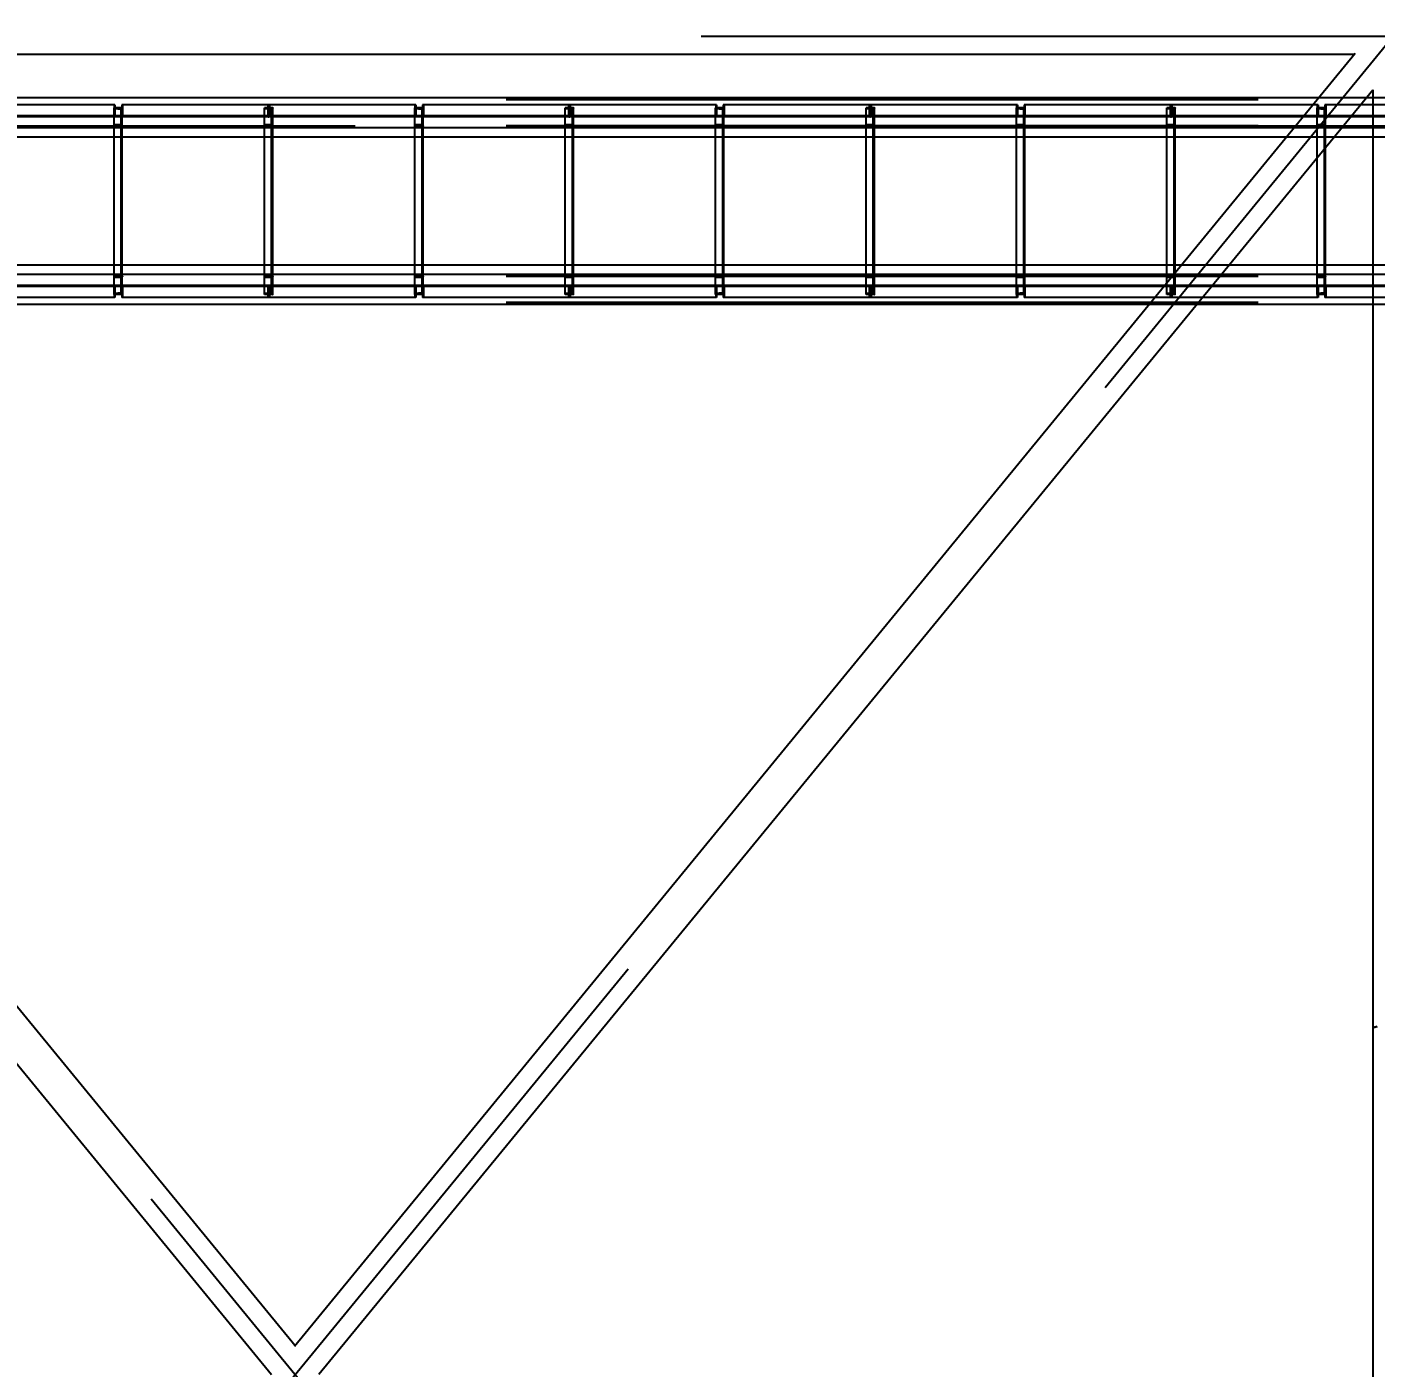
# Model space of a CAD drawing. Header units: millimetres. Extents: x 150209.93 to 150215.05, y 136675.65 to 136679.93.
# Drawn here: x 150212.0917 to 150212.2709, y 136678.9579 to 136679.1361 of the extents above; entities that cross this region are included whole.
import ezdxf

# ---------------------------------------------------------------- set-up
doc = ezdxf.new("R2010")
doc.units = ezdxf.units.MM
doc.header["$LTSCALE"] = 0.25
for name, pattern in [('CENTER', [50.8, 31.75, -6.35, 6.35, -6.35]), ('XKITLINE00', [0]), ('XKITLINE02', [4, 2, -2]), ('XKITLINE03', [6, 3, -1, 1, -1])]:
    doc.linetypes.add(name, pattern=pattern)
doc.styles.add('ROMANS', font='romans.shx')
doc.dimstyles.new('MD300', dxfattribs={"dimtxt": 2.5, "dimasz": 2.5, "dimexe": 1, "dimexo": 1, "dimgap": 0.5, "dimtad": 1, "dimdec": 1, "dimlfac": 50, "dimrnd": 0.5, "dimdsep": 46, "dimtxsty": 'ROMANS', "dimcen": 1, "dimclrd": 146, "dimclre": 146, "dimclrt": 30, "dimadec": 1, "dimazin": 2, "dimtfac": 1, "dimtdec": 1, "dimtmove": 0, "dimatfit": 1, "dimfxl": 1, "dimtolj": 1, "dimtzin": 0, "dimlwd": -1, "dimlwe": -1, "dimarcsym": 0})

# ---------------------------------------------------------------- blocks, each defined once
blk = doc.blocks.new('çatıı')
at = {"color": 8, "linetype": 'CENTER'}
for p, q in [((15265, 17519.98), (16725, 15740.27)), ((15265, 15740.27), (16724.99, 17519.98)), ((15265, 17519.98), (16725, 17519.98))]:
    blk.add_line(p, q, dxfattribs=at)
at = {"color": 8, "linetype": 'XKITLINE00'}
for p, q in [((15290.26, 17508.39), (15995, 16649.34)), ((16699.25, 17507.8), (15290.74, 17507.8)), ((16699.76, 17508.43), (15994.52, 16648.75)), ((15278.65, 17484.14), (15979.24, 16630.13)), ((16711.35, 17484.14), (16010.75, 16630.13)), ((16711.35, 17484.38), (16711.35, 16860.12)), ((16711.69, 16860.64), (16711.35, 16860.12)), ((16711.69, 16860.52), (16711.35, 16860.12)), ((16711.35, 16860.12), (16711.35, 15785.97)), ((16712.7, 16861.14), (16711.69, 16860.64)), ((16712.7, 16860.91), (16711.69, 16860.52)), ((16714.32, 16861.59), (16712.7, 16861.14)), ((16714.32, 16861.26), (16712.7, 16860.91))]:
    blk.add_line(p, q, dxfattribs=at)
at = {"color": 116, "linetype": 'XKITLINE02', "true_color": 0x136734}
for p, q in [((17635, 17478.12), (13535, 17478.12)), ((17635, 17477.59), (13535, 17477.59)), ((16707.11, 17478.97), (16675.59, 17478.97)), ((16745.73, 17478.97), (16711.35, 17478.97)), ((15875.1, 17474.25), (15777.24, 17474.25)), ((15879.99, 17472.27), (15874.49, 17472.27)), ((15874.49, 17471.59), (15874.49, 17472.27)), ((15874.49, 17348.27), (15874.49, 17472.27)), ((15879.99, 17472.27), (15874.49, 17472.27)), ((15879.29, 17471.21), (15874.49, 17471.59)), ((15874.52, 17474.25), (15874.52, 17466.25)), ((15875.1, 17474.25), (15875.1, 17467.05)), ((15879.29, 17348.27), (15879.29, 17472.27)), ((15879.29, 17461.34), (15879.29, 17471.21)), ((15977.24, 17474.25), (15879.58, 17474.25)), ((15879.58, 17474.25), (15879.58, 17467.05)), ((15879.99, 17460.27), (15879.99, 17472.27)), ((15879.99, 17348.27), (15879.99, 17472.27)), ((15880.16, 17474.25), (15880.16, 17466.25)), ((15979.99, 17472.27), (15974.49, 17472.27)), ((15974.49, 17471.59), (15974.49, 17472.27)), ((15974.49, 17348.27), (15974.49, 17472.27)), ((15979.99, 17472.27), (15974.49, 17472.27)), ((15979.29, 17471.21), (15974.49, 17471.59)), ((15976.66, 17474.25), (15976.66, 17467.05)), ((16075.1, 17474.25), (15977.24, 17474.25)), ((15977.24, 17466.25), (15977.24, 17474.25)), ((15977.24, 17466.25), (15977.24, 17474.25)), ((15977.82, 17474.25), (15977.82, 17467.05)), ((15979.29, 17348.27), (15979.29, 17472.27)), ((15979.29, 17461.34), (15979.29, 17471.21)), ((15979.99, 17460.27), (15979.99, 17472.27)), ((15979.99, 17348.27), (15979.99, 17472.27)), ((16074.49, 17348.27), (16074.49, 17472.27)), ((16079.99, 17472.27), (16074.49, 17472.27)), ((16079.99, 17472.27), (16074.49, 17472.27)), ((16074.49, 17471.59), (16074.49, 17472.27)), ((16079.29, 17471.21), (16074.49, 17471.59)), ((16074.52, 17474.25), (16074.52, 17466.25)), ((16075.1, 17474.25), (16075.1, 17467.05)), ((16079.29, 17348.27), (16079.29, 17472.27)), ((16079.29, 17461.34), (16079.29, 17471.21)), ((16177.24, 17474.25), (16079.58, 17474.25)), ((16079.58, 17474.25), (16079.58, 17467.05)), ((16079.99, 17348.27), (16079.99, 17472.27)), ((16079.99, 17460.27), (16079.99, 17472.27)), ((16080.16, 17474.25), (16080.16, 17466.25)), ((16174.49, 17348.27), (16174.49, 17472.27)), ((16179.99, 17472.27), (16174.49, 17472.27)), ((16179.99, 17472.27), (16174.49, 17472.27)), ((16174.49, 17471.59), (16174.49, 17472.27)), ((16179.29, 17471.21), (16174.49, 17471.59)), ((16176.66, 17474.25), (16176.66, 17467.05)), ((16177.24, 17466.25), (16177.24, 17474.25)), ((16275.1, 17474.25), (16177.24, 17474.25)), ((16177.24, 17466.25), (16177.24, 17474.25)), ((16177.82, 17474.25), (16177.82, 17467.05)), ((16179.29, 17348.27), (16179.29, 17472.27)), ((16179.29, 17461.34), (16179.29, 17471.21)), ((16179.99, 17348.27), (16179.99, 17472.27)), ((16179.99, 17460.27), (16179.99, 17472.27)), ((16274.49, 17348.27), (16274.49, 17472.27)), ((16279.99, 17472.27), (16274.49, 17472.27)), ((16279.99, 17472.27), (16274.49, 17472.27)), ((16274.49, 17471.59), (16274.49, 17472.27)), ((16279.29, 17471.21), (16274.49, 17471.59)), ((16274.52, 17474.25), (16274.52, 17466.25)), ((16275.1, 17474.25), (16275.1, 17467.05)), ((16279.29, 17348.27), (16279.29, 17472.27)), ((16279.29, 17461.34), (16279.29, 17471.21)), ((16377.24, 17474.25), (16279.58, 17474.25)), ((16279.58, 17474.25), (16279.58, 17467.05)), ((16279.99, 17348.27), (16279.99, 17472.27)), ((16279.99, 17460.27), (16279.99, 17472.27)), ((16280.16, 17474.25), (16280.16, 17466.25)), ((16374.49, 17348.27), (16374.49, 17472.27)), ((16379.99, 17472.27), (16374.49, 17472.27)), ((16379.99, 17472.27), (16374.49, 17472.27)), ((16374.49, 17471.59), (16374.49, 17472.27)), ((16379.29, 17471.21), (16374.49, 17471.59)), ((16376.66, 17474.25), (16376.66, 17467.05)), ((16377.24, 17466.25), (16377.24, 17474.25)), ((16475.1, 17474.25), (16377.24, 17474.25)), ((16377.24, 17466.25), (16377.24, 17474.25)), ((16377.82, 17474.25), (16377.82, 17467.05)), ((16379.29, 17348.27), (16379.29, 17472.27)), ((16379.29, 17461.34), (16379.29, 17471.21)), ((16379.99, 17348.27), (16379.99, 17472.27)), ((16379.99, 17460.27), (16379.99, 17472.27)), ((16474.49, 17348.27), (16474.49, 17472.27)), ((16479.99, 17472.27), (16474.49, 17472.27)), ((16479.99, 17472.27), (16474.49, 17472.27)), ((16474.49, 17471.59), (16474.49, 17472.27)), ((16479.29, 17471.21), (16474.49, 17471.59)), ((16474.52, 17474.25), (16474.52, 17466.25)), ((16475.1, 17474.25), (16475.1, 17467.05)), ((16479.29, 17348.27), (16479.29, 17472.27)), ((16479.29, 17461.34), (16479.29, 17471.21)), ((16577.24, 17474.25), (16479.58, 17474.25)), ((16479.58, 17474.25), (16479.58, 17467.05)), ((16479.99, 17348.27), (16479.99, 17472.27)), ((16479.99, 17460.27), (16479.99, 17472.27)), ((16480.16, 17474.25), (16480.16, 17466.25)), ((16574.49, 17348.27), (16574.49, 17472.27)), ((16579.99, 17472.27), (16574.49, 17472.27)), ((16579.99, 17472.27), (16574.49, 17472.27)), ((16574.49, 17471.59), (16574.49, 17472.27)), ((16579.29, 17471.21), (16574.49, 17471.59)), ((16576.66, 17474.25), (16576.66, 17467.05)), ((16577.24, 17466.25), (16577.24, 17474.25)), ((16675.1, 17474.25), (16577.24, 17474.25)), ((16577.24, 17466.25), (16577.24, 17474.25)), ((16577.82, 17474.25), (16577.82, 17467.05)), ((16579.29, 17348.27), (16579.29, 17472.27)), ((16579.29, 17461.34), (16579.29, 17471.21)), ((16579.99, 17348.27), (16579.99, 17472.27)), ((16579.99, 17460.27), (16579.99, 17472.27)), ((16674.49, 17348.27), (16674.49, 17472.27)), ((16679.99, 17472.27), (16674.49, 17472.27)), ((16679.99, 17472.27), (16674.49, 17472.27)), ((16674.49, 17471.59), (16674.49, 17472.27)), ((16679.29, 17471.21), (16674.49, 17471.59)), ((16674.52, 17474.25), (16674.52, 17466.25)), ((16675.1, 17474.25), (16675.1, 17467.05)), ((16679.29, 17348.27), (16679.29, 17472.27)), ((16679.29, 17461.34), (16679.29, 17471.21)), ((16777.24, 17474.25), (16679.58, 17474.25)), ((16679.58, 17474.25), (16679.58, 17467.05)), ((16679.99, 17348.27), (16679.99, 17472.27)), ((16679.99, 17460.27), (16679.99, 17472.27)), ((16680.16, 17474.25), (16680.16, 17466.25)), ((17635, 17460.35), (13535, 17460.35)), ((17635, 17460.27), (13535, 17460.27)), ((17635, 17459.82), (13535, 17459.82)), ((15880.33, 17466.25), (15777.24, 17466.25)), ((15880.33, 17467.05), (15777.82, 17467.05)), ((15976.66, 17467.05), (15874.34, 17467.05)), ((15874.34, 17467.05), (15874.34, 17466.25)), ((15977.24, 17466.25), (15874.34, 17466.25)), ((15879.29, 17461.34), (15874.49, 17460.95)), ((15874.49, 17460.27), (15874.49, 17460.95)), ((15879.99, 17460.27), (15874.49, 17460.27)), ((15880.33, 17467.05), (15880.33, 17466.25)), ((15971.43, 17467.05), (15971.43, 17466.25)), ((15979.29, 17461.34), (15974.49, 17460.95)), ((15974.49, 17460.27), (15974.49, 17460.95)), ((15979.99, 17460.27), (15974.49, 17460.27)), ((16080.33, 17466.25), (15977.24, 17466.25)), ((15979.99, 17466.25), (15977.24, 17466.25)), ((16080.33, 17467.05), (15977.82, 17467.05)), ((15983.05, 17467.05), (15983.05, 17466.25)), ((16176.66, 17467.05), (16074.34, 17467.05)), ((16074.34, 17467.05), (16074.34, 17466.25)), ((16177.24, 17466.25), (16074.34, 17466.25)), ((16079.29, 17461.34), (16074.49, 17460.95)), ((16074.49, 17460.27), (16074.49, 17460.95)), ((16079.99, 17460.27), (16074.49, 17460.27)), ((16080.33, 17467.05), (16080.33, 17466.25)), ((16171.43, 17467.05), (16171.43, 17466.25)), ((16179.29, 17461.34), (16174.49, 17460.95)), ((16174.49, 17460.27), (16174.49, 17460.95)), ((16179.99, 17460.27), (16174.49, 17460.27)), ((16280.33, 17466.25), (16177.24, 17466.25)), ((16179.99, 17466.25), (16177.24, 17466.25)), ((16280.33, 17467.05), (16177.82, 17467.05)), ((16183.05, 17467.05), (16183.05, 17466.25)), ((16376.66, 17467.05), (16274.34, 17467.05)), ((16274.34, 17467.05), (16274.34, 17466.25)), ((16377.24, 17466.25), (16274.34, 17466.25)), ((16279.29, 17461.34), (16274.49, 17460.95)), ((16274.49, 17460.27), (16274.49, 17460.95)), ((16279.99, 17460.27), (16274.49, 17460.27)), ((16280.33, 17467.05), (16280.33, 17466.25)), ((16371.43, 17467.05), (16371.43, 17466.25)), ((16379.29, 17461.34), (16374.49, 17460.95)), ((16374.49, 17460.27), (16374.49, 17460.95)), ((16379.99, 17460.27), (16374.49, 17460.27)), ((16480.33, 17466.25), (16377.24, 17466.25)), ((16379.99, 17466.25), (16377.24, 17466.25)), ((16480.33, 17467.05), (16377.82, 17467.05)), ((16383.05, 17467.05), (16383.05, 17466.25)), ((16576.66, 17467.05), (16474.34, 17467.05)), ((16474.34, 17467.05), (16474.34, 17466.25)), ((16577.24, 17466.25), (16474.34, 17466.25)), ((16479.29, 17461.34), (16474.49, 17460.95)), ((16474.49, 17460.27), (16474.49, 17460.95)), ((16479.99, 17460.27), (16474.49, 17460.27)), ((16480.33, 17467.05), (16480.33, 17466.25)), ((16571.43, 17467.05), (16571.43, 17466.25)), ((16579.29, 17461.34), (16574.49, 17460.95)), ((16574.49, 17460.27), (16574.49, 17460.95)), ((16579.99, 17460.27), (16574.49, 17460.27)), ((16680.33, 17466.25), (16577.24, 17466.25)), ((16672.07, 17466.25), (16577.24, 17466.25)), ((16680.33, 17467.05), (16577.82, 17467.05)), ((16583.05, 17467.05), (16583.05, 17466.25)), ((16776.66, 17467.05), (16674.34, 17467.05)), ((16674.34, 17467.05), (16674.34, 17466.25)), ((16777.24, 17466.25), (16674.34, 17466.25)), ((16679.29, 17461.34), (16674.49, 17460.95)), ((16674.49, 17460.27), (16674.49, 17460.95)), ((16679.99, 17460.27), (16674.49, 17460.27)), ((16748.68, 17466.25), (16680.16, 17466.25)), ((16680.33, 17467.05), (16680.33, 17466.25)), ((17635, 17459.42), (13535, 17459.42)), ((17635, 17458.97), (13575, 17458.97)), ((16685.62, 17452.77), (16654.1, 17452.77)), ((16690.7, 17458.97), (16659.19, 17458.97)), ((16750.36, 17458.97), (16711.35, 17458.97)), ((16751.8, 17452.77), (16711.35, 17452.77)), ((17635, 17361.13), (13535, 17361.13)), ((15874.49, 17348.27), (15874.49, 17367.78)), ((15879.99, 17348.27), (15879.99, 17367.78)), ((15974.49, 17348.27), (15974.49, 17367.78)), ((15979.99, 17348.27), (15979.99, 17367.78)), ((16074.49, 17348.27), (16074.49, 17367.78)), ((16079.99, 17348.27), (16079.99, 17367.78)), ((16174.49, 17348.27), (16174.49, 17367.78)), ((16179.99, 17348.27), (16179.99, 17367.78)), ((16274.49, 17348.27), (16274.49, 17367.78)), ((16279.99, 17348.27), (16279.99, 17367.78)), ((16374.49, 17348.27), (16374.49, 17367.78)), ((16379.99, 17348.27), (16379.99, 17367.78)), ((16474.49, 17348.27), (16474.49, 17367.78)), ((16479.99, 17348.27), (16479.99, 17367.78)), ((16574.49, 17348.27), (16574.49, 17367.78)), ((16610.81, 17361.59), (16579.3, 17361.59)), ((16579.99, 17348.27), (16579.99, 17367.78)), ((16615.89, 17367.78), (16584.37, 17367.78)), ((16674.49, 17348.27), (16674.49, 17367.78)), ((16679.99, 17348.27), (16679.99, 17367.78)), ((16738.65, 17367.78), (16711.35, 17367.78)), ((16738.65, 17361.59), (16711.35, 17361.59)), ((17635, 17360.74), (13535, 17360.74)), ((17635, 17360.28), (13535, 17360.28)), ((17635, 17360.21), (13535, 17360.21)), ((15880.33, 17354.29), (15777.24, 17354.29)), ((15880.33, 17353.49), (15777.82, 17353.49)), ((15977.24, 17354.28), (15874.34, 17354.28)), ((15874.34, 17354.28), (15874.34, 17353.48)), ((15976.66, 17353.48), (15874.34, 17353.48)), ((15879.99, 17360.27), (15874.49, 17360.27)), ((15874.49, 17359.59), (15874.49, 17360.27)), ((15879.29, 17359.21), (15874.49, 17359.59)), ((15874.52, 17354.29), (15874.52, 17346.29)), ((15875.1, 17353.49), (15875.1, 17346.29)), ((15879.29, 17349.34), (15879.29, 17359.21)), ((15879.58, 17353.48), (15879.58, 17346.28)), ((15879.99, 17348.27), (15879.99, 17360.27)), ((15880.16, 17354.28), (15880.16, 17346.28)), ((15880.33, 17354.29), (15880.33, 17353.49)), ((15971.43, 17354.28), (15971.43, 17353.48)), ((15979.99, 17360.27), (15974.49, 17360.27)), ((15974.49, 17359.59), (15974.49, 17360.27)), ((15979.29, 17359.21), (15974.49, 17359.59)), ((15976.66, 17353.48), (15976.66, 17346.28)), ((16080.33, 17354.29), (15977.24, 17354.29)), ((15977.24, 17346.29), (15977.24, 17354.29)), ((15977.24, 17346.28), (15977.24, 17354.28)), ((16080.33, 17353.49), (15977.82, 17353.49)), ((15977.82, 17353.49), (15977.82, 17346.29)), ((15979.29, 17349.34), (15979.29, 17359.21)), ((15979.99, 17348.27), (15979.99, 17360.27)), ((15983.05, 17354.29), (15983.05, 17353.49)), ((16177.24, 17354.28), (16074.34, 17354.28)), ((16074.34, 17354.28), (16074.34, 17353.48)), ((16176.66, 17353.48), (16074.34, 17353.48)), ((16079.99, 17360.27), (16074.49, 17360.27)), ((16074.49, 17359.59), (16074.49, 17360.27)), ((16079.29, 17359.21), (16074.49, 17359.59)), ((16074.52, 17354.29), (16074.52, 17346.29)), ((16075.1, 17353.49), (16075.1, 17346.29)), ((16079.29, 17349.34), (16079.29, 17359.21)), ((16079.58, 17353.48), (16079.58, 17346.28)), ((16079.99, 17348.27), (16079.99, 17360.27)), ((16080.16, 17354.28), (16080.16, 17346.28)), ((16080.33, 17354.29), (16080.33, 17353.49)), ((16171.43, 17354.28), (16171.43, 17353.48)), ((16179.99, 17360.27), (16174.49, 17360.27)), ((16174.49, 17359.59), (16174.49, 17360.27)), ((16179.29, 17359.21), (16174.49, 17359.59)), ((16176.66, 17353.48), (16176.66, 17346.28)), ((16280.33, 17354.29), (16177.24, 17354.29)), ((16177.24, 17346.29), (16177.24, 17354.29)), ((16177.24, 17346.28), (16177.24, 17354.28)), ((16280.33, 17353.49), (16177.82, 17353.49)), ((16177.82, 17353.49), (16177.82, 17346.29)), ((16179.29, 17349.34), (16179.29, 17359.21)), ((16179.99, 17348.27), (16179.99, 17360.27)), ((16183.05, 17354.29), (16183.05, 17353.49)), ((16377.24, 17354.28), (16274.34, 17354.28)), ((16274.34, 17354.28), (16274.34, 17353.48)), ((16376.66, 17353.48), (16274.34, 17353.48)), ((16279.99, 17360.27), (16274.49, 17360.27)), ((16274.49, 17359.59), (16274.49, 17360.27)), ((16279.29, 17359.21), (16274.49, 17359.59)), ((16274.52, 17354.29), (16274.52, 17346.29)), ((16275.1, 17353.49), (16275.1, 17346.29)), ((16279.29, 17349.34), (16279.29, 17359.21)), ((16279.58, 17353.48), (16279.58, 17346.28)), ((16279.99, 17348.27), (16279.99, 17360.27)), ((16280.16, 17354.28), (16280.16, 17346.28)), ((16280.33, 17354.29), (16280.33, 17353.49)), ((16371.43, 17354.28), (16371.43, 17353.48)), ((16379.99, 17360.27), (16374.49, 17360.27)), ((16374.49, 17359.59), (16374.49, 17360.27)), ((16379.29, 17359.21), (16374.49, 17359.59)), ((16376.66, 17353.48), (16376.66, 17346.28)), ((16480.33, 17354.29), (16377.24, 17354.29)), ((16377.24, 17346.29), (16377.24, 17354.29)), ((16377.24, 17346.28), (16377.24, 17354.28)), ((16480.33, 17353.49), (16377.82, 17353.49)), ((16377.82, 17353.49), (16377.82, 17346.29)), ((16379.29, 17349.34), (16379.29, 17359.21)), ((16379.99, 17348.27), (16379.99, 17360.27)), ((16383.05, 17354.29), (16383.05, 17353.49)), ((16577.24, 17354.28), (16474.34, 17354.28)), ((16474.34, 17354.28), (16474.34, 17353.48)), ((16576.66, 17353.48), (16474.34, 17353.48)), ((16479.99, 17360.27), (16474.49, 17360.27)), ((16474.49, 17359.59), (16474.49, 17360.27)), ((16479.29, 17359.21), (16474.49, 17359.59)), ((16474.52, 17354.29), (16474.52, 17346.29)), ((16475.1, 17353.49), (16475.1, 17346.29)), ((16479.29, 17349.34), (16479.29, 17359.21)), ((16479.58, 17353.48), (16479.58, 17346.28)), ((16479.99, 17348.27), (16479.99, 17360.27)), ((16480.16, 17354.28), (16480.16, 17346.28)), ((16480.33, 17354.29), (16480.33, 17353.49)), ((16571.43, 17354.28), (16571.43, 17353.48)), ((16579.99, 17360.27), (16574.49, 17360.27)), ((16574.49, 17359.59), (16574.49, 17360.27)), ((16579.29, 17359.21), (16574.49, 17359.59)), ((16576.66, 17353.48), (16576.66, 17346.28)), ((16680.33, 17354.29), (16577.24, 17354.29)), ((16577.24, 17354.29), (16577.24, 17346.29)), ((16577.24, 17354.28), (16577.24, 17346.28)), ((16680.33, 17353.49), (16577.82, 17353.49)), ((16577.82, 17353.49), (16577.82, 17346.29)), ((16579.29, 17349.34), (16579.29, 17359.21)), ((16579.99, 17348.27), (16579.99, 17360.27)), ((16583.05, 17354.29), (16583.05, 17353.49)), ((16777.24, 17354.28), (16674.34, 17354.28)), ((16674.34, 17354.28), (16674.34, 17353.48)), ((16776.66, 17353.48), (16674.34, 17353.48)), ((16679.99, 17360.27), (16674.49, 17360.27)), ((16674.49, 17359.59), (16674.49, 17360.27)), ((16679.29, 17359.21), (16674.49, 17359.59)), ((16674.52, 17354.29), (16674.52, 17346.29)), ((16675.1, 17353.49), (16675.1, 17346.29)), ((16679.29, 17349.34), (16679.29, 17359.21)), ((16679.58, 17353.48), (16679.58, 17346.28)), ((16679.99, 17348.27), (16679.99, 17360.27)), ((16680.16, 17354.28), (16680.16, 17346.28)), ((16680.33, 17354.29), (16680.33, 17353.49)), ((15875.1, 17346.29), (15777.24, 17346.29)), ((15879.29, 17349.34), (15874.49, 17348.95)), ((15874.49, 17348.27), (15874.49, 17348.95)), ((15879.99, 17348.27), (15874.49, 17348.27)), ((15879.99, 17348.27), (15874.49, 17348.27)), ((15977.24, 17346.28), (15879.58, 17346.28)), ((15979.29, 17349.34), (15974.49, 17348.95)), ((15974.49, 17348.27), (15974.49, 17348.95)), ((15979.99, 17348.27), (15974.49, 17348.27)), ((15979.99, 17348.27), (15974.49, 17348.27)), ((16075.1, 17346.29), (15977.24, 17346.29)), ((16079.29, 17349.34), (16074.49, 17348.95)), ((16074.49, 17348.27), (16074.49, 17348.95)), ((16079.99, 17348.27), (16074.49, 17348.27)), ((16079.99, 17348.27), (16074.49, 17348.27)), ((16177.24, 17346.28), (16079.58, 17346.28)), ((16179.29, 17349.34), (16174.49, 17348.95)), ((16174.49, 17348.27), (16174.49, 17348.95)), ((16179.99, 17348.27), (16174.49, 17348.27)), ((16179.99, 17348.27), (16174.49, 17348.27)), ((16275.1, 17346.29), (16177.24, 17346.29)), ((16279.29, 17349.34), (16274.49, 17348.95)), ((16274.49, 17348.27), (16274.49, 17348.95)), ((16279.99, 17348.27), (16274.49, 17348.27)), ((16279.99, 17348.27), (16274.49, 17348.27)), ((16377.24, 17346.28), (16279.58, 17346.28)), ((16379.29, 17349.34), (16374.49, 17348.95)), ((16374.49, 17348.27), (16374.49, 17348.95)), ((16379.99, 17348.27), (16374.49, 17348.27)), ((16379.99, 17348.27), (16374.49, 17348.27)), ((16475.1, 17346.29), (16377.24, 17346.29)), ((16479.29, 17349.34), (16474.49, 17348.95)), ((16474.49, 17348.27), (16474.49, 17348.95)), ((16479.99, 17348.27), (16474.49, 17348.27)), ((16479.99, 17348.27), (16474.49, 17348.27)), ((16577.24, 17346.28), (16479.58, 17346.28)), ((16579.29, 17349.34), (16574.49, 17348.95)), ((16574.49, 17348.27), (16574.49, 17348.95)), ((16579.99, 17348.27), (16574.49, 17348.27)), ((16579.99, 17348.27), (16574.49, 17348.27)), ((16675.1, 17346.29), (16577.24, 17346.29)), ((16679.29, 17349.34), (16674.49, 17348.95)), ((16674.49, 17348.27), (16674.49, 17348.95)), ((16679.99, 17348.27), (16674.49, 17348.27)), ((16679.99, 17348.27), (16674.49, 17348.27)), ((16777.24, 17346.28), (16679.58, 17346.28)), ((17635, 17342.97), (13535, 17342.97)), ((17635, 17342.44), (13535, 17342.44)), ((17635, 17341.59), (13572.92, 17341.59)), ((16594.41, 17341.59), (16562.89, 17341.59)), ((16738.65, 17341.59), (16711.35, 17341.59))]:
    blk.add_line(p, q, dxfattribs=at)
at = {"color": 7, "linetype": 'XKITLINE00'}
for p, q in [((16675.59, 17478.97), (15314.4, 17478.97)), ((16711.35, 17478.97), (16707.11, 17478.97)), ((16659.19, 17458.97), (15330.8, 17458.97)), ((16654.1, 17452.77), (15335.89, 17452.77)), ((15874.49, 17367.78), (15874.49, 17452.77)), ((15879.99, 17367.78), (15879.99, 17452.77)), ((15974.49, 17367.78), (15974.49, 17452.77)), ((15979.99, 17367.78), (15979.99, 17452.77)), ((16074.49, 17367.78), (16074.49, 17452.77)), ((16079.99, 17367.78), (16079.99, 17452.77)), ((16174.49, 17367.78), (16174.49, 17452.77)), ((16179.99, 17367.78), (16179.99, 17452.77)), ((16274.49, 17367.78), (16274.49, 17452.77)), ((16279.99, 17367.78), (16279.99, 17452.77)), ((16374.49, 17367.78), (16374.49, 17452.77)), ((16379.99, 17367.78), (16379.99, 17452.77)), ((16474.49, 17367.78), (16474.49, 17452.77)), ((16479.99, 17367.78), (16479.99, 17452.77)), ((16574.49, 17367.78), (16574.49, 17452.77)), ((16579.99, 17367.78), (16579.99, 17452.77)), ((16711.35, 17452.77), (16685.62, 17452.77)), ((16711.35, 17458.97), (16690.7, 17458.97)), ((16679.99, 17367.78), (16679.99, 17445.92)), ((16674.49, 17367.78), (16674.49, 17439.22)), ((16584.37, 17367.78), (15405.62, 17367.78)), ((16579.3, 17361.59), (15410.69, 17361.59)), ((16711.35, 17361.59), (16610.81, 17361.59)), ((16711.35, 17367.78), (16615.89, 17367.78)), ((16562.89, 17341.59), (15427.1, 17341.59)), ((16711.35, 17341.59), (16594.41, 17341.59))]:
    blk.add_line(p, q, dxfattribs=at)
at = {"color": 1, "linetype": 'XKITLINE03'}
for p, q in [((15879.99, 17348.27), (15879.99, 17472.27)), ((15979.99, 17348.27), (15979.99, 17472.27)), ((16079.99, 17348.27), (16079.99, 17472.27)), ((16179.99, 17348.27), (16179.99, 17472.27)), ((16279.99, 17348.27), (16279.99, 17472.27)), ((16379.99, 17348.27), (16379.99, 17472.27)), ((16479.99, 17348.27), (16479.99, 17472.27)), ((16579.99, 17348.27), (16579.99, 17472.27)), ((16679.99, 17348.27), (16679.99, 17472.27)), ((17635, 17466.27), (13535, 17466.27)), ((13535, 17460.27), (17635, 17460.27)), ((15874.52, 17466.25), (15777.24, 17466.25)), ((15977.24, 17466.25), (15880.16, 17466.25)), ((16074.52, 17466.25), (15977.24, 17466.25)), ((16177.24, 17466.25), (16080.16, 17466.25)), ((16274.52, 17466.25), (16177.24, 17466.25)), ((16377.24, 17466.25), (16280.16, 17466.25)), ((16474.52, 17466.25), (16377.24, 17466.25)), ((16577.24, 17466.25), (16480.16, 17466.25)), ((16674.52, 17466.25), (16577.24, 17466.25)), ((16777.24, 17466.25), (16680.16, 17466.25)), ((17635, 17360.28), (13535, 17360.28)), ((17635, 17354.29), (13535, 17354.29)), ((15777.24, 17354.29), (15874.52, 17354.29)), ((15880.16, 17354.28), (15977.24, 17354.28)), ((15977.24, 17354.29), (16074.52, 17354.29)), ((16080.16, 17354.28), (16177.24, 17354.28)), ((16177.24, 17354.29), (16274.52, 17354.29)), ((16280.16, 17354.28), (16377.24, 17354.28)), ((16377.24, 17354.29), (16474.52, 17354.29)), ((16480.16, 17354.28), (16577.24, 17354.28)), ((16577.24, 17354.29), (16674.52, 17354.29)), ((16680.16, 17354.28), (16777.24, 17354.28))]:
    blk.add_line(p, q, dxfattribs=at)
at = {"color": 1, "linetype": 'XKITLINE00'}
for centre in [(15879.99, 17472.27), (15979.99, 17472.27), (16079.99, 17472.27), (16179.99, 17472.27), (16279.99, 17472.27), (16379.99, 17472.27), (16479.99, 17472.27), (16579.99, 17472.27), (16679.99, 17472.27), (15874.52, 17466.25), (15879.99, 17460.27), (15880.16, 17466.25), (15977.24, 17466.25), (15977.24, 17466.25), (15979.99, 17460.27), (16074.52, 17466.25), (16079.99, 17460.27), (16080.16, 17466.25), (16177.24, 17466.25), (16177.24, 17466.25), (16179.99, 17460.27), (16274.52, 17466.25), (16279.99, 17460.27), (16280.16, 17466.25), (16377.24, 17466.25), (16377.24, 17466.25), (16379.99, 17460.27), (16474.52, 17466.25), (16479.99, 17460.27), (16480.16, 17466.25), (16577.24, 17466.25), (16577.24, 17466.25), (16579.99, 17460.27), (16674.52, 17466.25), (16679.99, 17460.27), (16680.16, 17466.25), (15874.52, 17354.29), (15879.99, 17360.27), (15880.16, 17354.28), (15977.24, 17354.29), (15977.24, 17354.28), (15979.99, 17360.27), (16074.52, 17354.29), (16079.99, 17360.27), (16080.16, 17354.28), (16177.24, 17354.29), (16177.24, 17354.28), (16179.99, 17360.27), (16274.52, 17354.29), (16279.99, 17360.27), (16280.16, 17354.28), (16377.24, 17354.29), (16377.24, 17354.28), (16379.99, 17360.27), (16474.52, 17354.29), (16479.99, 17360.27), (16480.16, 17354.28), (16577.24, 17354.29), (16577.24, 17354.28), (16579.99, 17360.27), (16674.52, 17354.29), (16679.99, 17360.27), (16680.16, 17354.28), (15879.99, 17348.27), (15979.99, 17348.27), (16079.99, 17348.27), (16179.99, 17348.27), (16279.99, 17348.27), (16379.99, 17348.27), (16479.99, 17348.27), (16579.99, 17348.27), (16679.99, 17348.27)]:
    blk.add_circle(centre, 0.05, dxfattribs=at)
blk = doc.blocks.new('*D49')
at = {"color": 146, "transparency": 16777216}
blk.add_line((150212.01399, 136679.2098), (150212.24062, 136679.2098), dxfattribs=at)
for points in [[(150212.01399, 136679.2148), (150212.01399, 136679.2048), (150211.98399, 136679.2098)], [(150212.24062, 136679.2148), (150212.24062, 136679.2048), (150212.27062, 136679.2098)]]:
    blk.add_solid(points, dxfattribs=at)
at = {"layer": 'DEFPOINTS', "color": 0, "transparency": 16777216}
for p in [(150212.27062, 136679.2098), (150211.98399, 136679.10923), (150212.27062, 136679.10923)]:
    blk.add_point(p, dxfattribs=at)
at = {"color": 30, "transparency": 16777216, "insert": (150212.12731, 136679.2348), "char_height": 0.03, "attachment_point": 5, "style": 'ROMANS'}
blk.add_mtext('\\A1;14.5', dxfattribs=at)
blk = doc.blocks.new('*D60')
at = {"color": 146, "transparency": 16777216}
for p, q in [((150212.09526, 136679.77257), (150212.09527, 136679.80267)), ((150212.25462, 136679.77252), (150212.25463, 136679.80262)), ((150212.12495, 136678.80266), (150212.22431, 136678.80263))]:
    blk.add_line(p, q, dxfattribs=at)
for points in [[(150212.12495, 136678.80766), (150212.12495, 136678.79766), (150212.09495, 136678.80267)], [(150212.22431, 136678.80763), (150212.22431, 136678.79763), (150212.25431, 136678.80262)]]:
    blk.add_solid(points, dxfattribs=at)
at = {"layer": 'DEFPOINTS', "color": 0, "transparency": 16777216}
for p in [(150212.25431, 136678.80262), (150212.09494, 136678.77257), (150212.2543, 136678.77252)]:
    blk.add_point(p, dxfattribs=at)
at = {"color": 30, "transparency": 16777216, "insert": (150212.17464, 136678.82765), "char_height": 0.03, "attachment_point": 5, "rotation": 359.9819, "style": 'ROMANS'}
blk.add_mtext('\\A1;8', dxfattribs=at)

msp = doc.modelspace()

# ---------------------------------------------------------------- block references
at = {"xscale": 0.0002000170049888334, "yscale": 0.0002000170049888334, "zscale": 0.0002000170049888334}
msp.add_blockref('çatıı', (150208.92807, 136675.63059), dxfattribs=at)

# ---------------------------------------------------------------- dimensions: what is measured, and where the dimension line sits
for p1, p2, distance, override, picture, middle in [((150212.09494, 136678.77257), (150212.2543, 136678.77252), 0.0301, {"dimtxt": 0.03, "dimasz": 0.03, "dimgap": 0.01}, '*D60', (150212.17464, 136678.82765)), ((150211.98399, 136679.10923), (150212.27062, 136679.10923), 0.10058, {"dimtxt": 0.03, "dimasz": 0.03, "dimgap": 0.01, "dimse1": 1, "dimse2": 1}, '*D49', (150212.12731, 136679.2348))]:
    dim = msp.add_aligned_dim(p1=p1, p2=p2, distance=distance, dimstyle='MD300', override=override)
    dim.commit()
    dim.dimension.update_dxf_attribs({"geometry": picture, "text_midpoint": middle})

doc.saveas('drawing.dxf')
